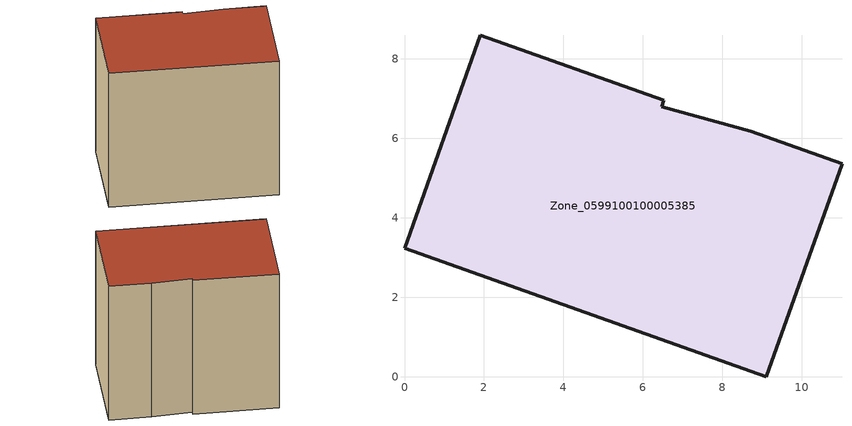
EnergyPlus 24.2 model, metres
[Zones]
Zone_0599100100005385
 floor ground (C_G): 8.72,6.18 11.01,5.37 9.1,0 0,3.23 1.91,8.6 6.53,6.96 6.47,6.8 z0.52
 wall outside (C_F): 1.91,8.6 0,3.23 9.1,0 11.01,5.37 8.72,6.18 6.47,6.8 6.53,6.96 1.91,8.6 z0.52:9.48
 roof outside (C_R): 11.01,5.37 8.72,6.18 6.47,6.8 6.53,6.96 1.91,8.6 0,3.23 9.1,0 z9.48
[BUILDING]
Pand.0599100100005385: North Axis=0; Terrain=City; Loads Convergence Tolerance Value=0.04; Temperature Convergence Tolerance Value=0.4; Solar Distribution=FullExterior; Maximum Number of Warmup Days=25; Minimum Number of Warmup Days=1
[Site:Location]
Rotterdam.The.Hague.AP_ZH_NLD Design_Conditions: Latitude=51.96; Longitude=4.45; Time Zone=1; Elevation=-4.5
[SITE:GROUNDTEMPERATURE:BUILDINGSURFACE]
18, 18, 18, 18, 18, 18, 18, 18, 18, 18, 18, 18
[MATERIAL] Thermal Absorptance=0.9; Solar Absorptance=0.7; Visible Absorptance=0.7
Name | Roughness | Thickness | Conductivity | Density | Specific Heat
G.TC.2006-2014 | MediumSmooth | 0.15 | 0.06 | 540 | 1210
F.TC.2006-2014 | Rough | 0.3 | 0.12 | 1920 | 840
R.TC.2006-2014 | MediumRough | 0.2 | 0.08 | 1500 | 1000
[CONSTRUCTION]
C_G: G.TC.2006-2014
C_F: F.TC.2006-2014
C_R: R.TC.2006-2014
[ZONE]
Zone_0599100100005385: Type=1; Multiplier=1; Ceiling Height=Autocalculate; Volume=Autocalculate; Floor Area=autocalculate; Part of Total Floor Area=Yes
[ZONEINFILTRATION:DESIGNFLOWRATE]
Infil_Zone_0599100100005385: Zone or ZoneList or Space or SpaceList=Zone_0599100100005385; Schedule=AlwaysOn; Design Flow Rate Calculation Method=Flow/Area; Flow Rate per Floor Area=0.0015; Constant Term Coefficient=1; Temperature Term Coefficient=0; Velocity Term Coefficient=0; Velocity Squared Term Coefficient=0
[HVACTEMPLATE:ZONE:IDEALLOADSAIRSYSTEM]
Zone_0599100100005385: Maximum Heating Supply Air Temperature=50; Minimum Cooling Supply Air Temperature=13; Maximum Heating Supply Air Humidity Ratio=0.0156; Minimum Cooling Supply Air Humidity Ratio=0.0077; Heating Limit=NoLimit; Cooling Limit=NoLimit; Dehumidification Control Type=ConstantSensibleHeatRatio; Cooling Sensible Heat Ratio=0.7; Dehumidification Setpoint=60; Humidification Control Type=None; Humidification Setpoint=30; Outdoor Air Method=None; Outdoor Air Flow Rate per Person=0.00944; Outdoor Air Flow Rate per Zone Floor Area=0; Outdoor Air Flow Rate per Zone=0; Demand Controlled Ventilation Type=None; Outdoor Air Economizer Type=NoEconomizer; Heat Recovery Type=None; Sensible Heat Recovery Effectiveness=0.7; Latent Heat Recovery Effectiveness=0.65
[ZONECONTROL:THERMOSTAT]
ThermostatControl_Zone_0599100100005385: Zone or ZoneList=Zone_0599100100005385; Control Type Schedule=DualSetpointControlType; Control 1=Thermostat_Zone_0599100100005385; Temperature Difference Between Cutout And Setpoint=0
[THERMOSTATSETPOINT:DUALSETPOINT]
Thermostat_Zone_0599100100005385: Heating Setpoint Temperature Schedule=HeatingSetpoint_Zone_0599100100005385; Cooling Setpoint Temperature Schedule=CoolingSetpoint_Zone_0599100100005385
[SCHEDULE:COMPACT]
HeatingSetpoint_Zone_0599100100005385: Through: 12/31, For: AllDays, Until: 24:00, 21
CoolingSetpoint_Zone_0599100100005385: Through: 12/31, For: AllDays, Until: 24:00, 24
DualSetpointControlType: Through: 12/31, For: AllDays, Until: 24:00, 4
AlwaysOn: Through: 12/31, For: AllDays, Until: 24:00, 1
